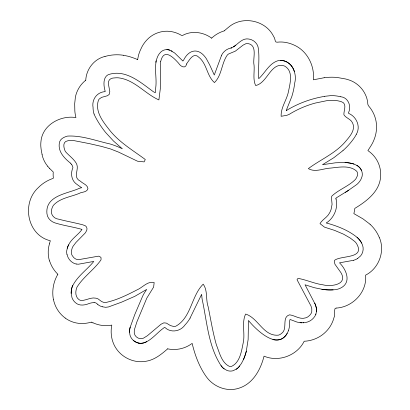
<?xml version="1.0" encoding="UTF-8"?>
<svg xmlns="http://www.w3.org/2000/svg" width="410" height="410" viewBox="0 0 410 410"><rect width="100%" height="100%" fill="white"/><g stroke="black" fill="none" stroke-linecap="round" stroke-linejoin="round"><path stroke-width="0.61" d="M221.625 55.401L221.313 56.108A46.345 46.345 0 0 0 220.903 57.093L214.286 75.004L209.653 64.831L206.476 58.937A25.435 25.435 0 0 0 205.943 58.123C198.896 47.703 189.123 49.097 183.675 59.998A7.969 7.969 0 0 0 182.906 61.044L174.614 52.957L169.837 50.174A10.44 10.44 0 0 0 168.392 49.794L167.27 49.661A8.359 8.359 0 0 0 162.806 50.62L162.478 50.804A9.778 9.778 0 0 0 160.684 52.172L159.249 53.818A17.035 17.035 0 0 0 157.455 56.995C153.524 66.605 157.097 77.505 155.744 87.566A56.047 56.047 0 0 1 155.272 92.783L153.832 91.978A16.61 16.61 0 0 1 153.084 91.507C140.845 82.625 126.521 69.792 110.121 74.107C103.069 75.363 103.366 84.332 104.755 89.595A14.432 14.432 0 0 1 105.175 91.63C96.944 91.999 91.579 99.64 93.065 107.553A22.068 22.068 0 0 0 94.028 114.052M85.757 80.242C86.259 69.244 94.1 58.963 104.991 56.436M137.627 59.609L138.457 55.478A42.83 42.83 0 0 1 140.292 50.271L142.065 46.571A32.431 32.431 0 0 1 147.441 39.35C153.612 33.015 162.954 30.017 171.647 31.667C174.352 32.149 176.971 33.046 179.431 34.261C180.759 34.753 181.973 36.321 183.296 35.07C192.362 30.417 203.642 32.211 211.662 38.166M236.18 369.338A14.862 14.862 0 0 0 239.03 366.75L241.459 363.419L243.489 359.483A47.806 47.806 0 0 0 244.503 357.007A53.064 53.064 0 0 0 246.318 351.155L248.137 339.48L248.46 320.482C257.014 330.844 279.584 352.349 288.466 330.65M49.379 243.842L50.353 240.742C27.255 235.35 21.305 203.314 38.099 187.836A36.946 36.946 0 0 1 49.159 179.98L53.351 178.217L53.156 175.639A31.078 31.078 0 0 1 53.182 173.082L53.254 172.015L50.666 169.468A14.212 14.212 0 0 1 49.677 168.515M102.326 306.777L105.636 307.305L108.419 306.962L121.483 302.19L134.88 296.297L146.698 289.414L144.412 292.904A41.461 41.461 0 0 0 142.593 296.266L134.757 314.603L130.119 327.441A16.318 16.318 0 0 0 129.575 332.284L129.939 334.827A10.629 10.629 0 0 0 130.559 336.615A11.219 11.219 0 0 0 133.645 340.648C144.843 349.479 155.077 334.001 163.134 328.451A8.835 8.835 0 0 1 164.179 327.657L164.246 327.621A3.951 3.951 0 0 1 164.682 327.375A2.629 2.629 0 0 1 165.148 327.672C171.072 333.228 180.625 331.362 185.033 324.91A39.042 39.042 0 0 0 190.153 318.073M71.781 164.753L72.119 165.317A5.832 5.832 0 0 1 72.898 167.751C70.284 173.655 71.504 181.107 77.305 184.638A43.147 43.147 0 0 0 78.09 185.243L81.605 187.739A14.791 14.791 0 0 0 79.32 188.323C67.696 193.735 45.182 195.339 46.924 213.554C47.242 218.002 50.799 221.528 54.889 222.866C63.519 225.567 72.549 226.786 81.262 229.2A8.984 8.984 0 0 1 82.005 229.446C78.11 235.032 71.612 238.517 68.634 244.837A21.11 21.11 0 0 0 67.373 247.871L66.702 250.874A10.419 10.419 0 0 0 66.671 252.75L66.979 254.651M160.7 61.397C163.954 47.78 173.343 57.369 178.616 63.242C180.431 66.384 185.581 69.392 186.642 63.991M315.685 314.444L315.864 313.968A11.336 11.336 0 0 0 316.351 312.051L316.387 308.253L315.346 304.522L305.05 284.786L314.311 287.707L322.957 289.46A54.064 54.064 0 0 0 333.13 289.849L334.483 289.742A17.891 17.891 0 0 0 338.183 289.05C352.241 284.438 347.198 270.446 339.511 262.825L353.446 260.324M76.265 263.968L77.567 264.163A8.815 8.815 0 0 0 78.546 264.194L93.793 261.426C86.833 270.046 76.716 276.612 72.139 286.933A19.321 19.321 0 0 0 71.202 293.432L72.001 297.706A12.203 12.203 0 0 0 75.045 302.303C78.761 306.229 84.706 305.363 89.195 303.477A24.882 24.882 0 0 1 91.901 302.795L94.105 302.595M243.489 359.483L244.129 357.956A52.49 52.49 0 0 0 246.318 351.155M356.29 134.367C360.877 126.823 356.726 117.045 349.079 113.56A7.134 7.134 0 0 1 348.408 113.114A4.443 4.443 0 0 1 348.49 112.755C351.636 106.39 348.356 97.518 340.797 96.75M68.634 244.837L68.275 245.575A20.746 20.746 0 0 0 67.24 248.291M190.081 318.032L201.648 294.329L201.971 297.85A44.982 44.982 0 0 0 202.161 299.346C207.045 321.671 208.218 345.989 221.026 365.612A16.579 16.579 0 0 0 223.691 368.544M342.986 150.588L333.822 157.707L322.516 164.702L335.544 162.79L345.041 162.488A40.995 40.995 0 0 1 350.96 163.272A27.07 27.07 0 0 1 353.973 164.067L356.859 165.399A13.443 13.443 0 0 1 357.817 166.014L359.001 166.967A10.347 10.347 0 0 1 361.425 170.299A9.584 9.584 0 0 1 362.015 176.633L360.984 179.267A17.087 17.087 0 0 1 356.854 184.444L348.09 190.609L337.24 197.287A7.508 7.508 0 0 0 336.251 197.953A1.994 1.994 0 0 0 335.939 198.271M167.705 348.792C161.438 354.255 154.611 359.898 146.119 361.236C134.383 363.532 121.729 357.72 115.548 347.542A27.824 27.824 0 0 1 113.749 344.123C111.11 338.188 110.536 331.444 111.797 325.099A30.729 30.729 0 0 1 92.998 322.788M224.265 30.822L227.842 27.818A40.657 40.657 0 0 1 228.534 27.27C242.223 15.313 265.9 20.121 273.68 36.603C275.346 38.027 274.536 42.83 277.145 42.199C282.746 41.497 288.502 42.568 293.632 44.88C307.085 50.543 314.726 65.554 313.419 79.801L324.177 77.731M231.701 47.837A5.668 5.668 0 0 1 230.953 48.072C237.334 45.782 241.341 37.484 249.08 39.068C253.211 39.765 256.962 42.789 258.054 46.904C259.899 57.344 257.982 68.142 258.725 78.694C265.152 72.862 269.165 63.36 278.016 60.69A11.265 11.265 0 0 1 279.968 60.419C291.443 59.932 297.419 73.031 294.723 82.974A73.329 73.329 0 0 1 291.838 96.483L286.754 109.178A6.032 6.032 0 0 0 286.375 110.459L286.431 110.608A2.573 2.573 0 0 0 286.846 110.418M357.628 258.484L360.651 255.866A11.178 11.178 0 0 0 362.599 245.288L361.666 243.099A21.484 21.484 0 0 0 359.319 239.655L358.345 238.548A18.665 18.665 0 0 0 357.018 237.318C348.213 230.153 337.358 226.048 326.539 223.014M324.51 96.324L331.106 95.602A38.653 38.653 0 0 1 340.787 96.791M336.123 308.074C352.672 307.285 367.319 291.976 365.587 275.146C378.973 268.442 385.441 250.956 379.229 237.246M336.087 308.074C333.156 307.813 335.872 315.592 333.996 317.571C332.633 322.998 329.707 328.01 325.704 331.915C320.087 337.584 311.969 340.982 304.194 341.243C297.265 355.347 278.82 362.517 264.04 356.152C260.678 369.61 252.96 383.857 238.856 388.224C226.92 392.191 213.349 386.753 206.271 376.641A43.27 43.27 0 0 1 205.338 375.324C198.86 365.689 194.817 354.63 192.152 343.39A30.35 30.35 0 0 1 167.69 348.854M303.682 322.834L297.978 322.28A43.675 43.675 0 0 1 296.814 322.004L290.06 319.457A7.785 7.785 0 0 0 289.583 322.157L289.598 323.198A21.1 21.1 0 0 1 288.435 330.639M166.89 49.646L167.27 49.661M123.43 55.242L128.284 56.293A64.308 64.308 0 0 1 137.622 59.614M353.968 164.087L352.959 163.764A35.675 35.675 0 0 0 345.041 162.56M92.932 322.926L91.281 322.132M326.468 222.973L326.544 222.866A2.296 2.296 0 0 1 326.862 222.604C334.068 217.72 338.173 208.039 336.128 199.496M223.716 368.513L226.955 370.43A9.712 9.712 0 0 0 233.275 370.676L237.195 368.554A16.584 16.584 0 0 0 239.686 365.956M370.066 224.255L362.958 218.858L353.856 213.61A41.179 41.179 0 0 0 354.824 208.388C366.299 201.418 379.368 191.839 380.588 177.084C381.295 169.771 379.009 162.211 374.371 156.517C372.521 154.237 370.322 152.243 367.888 150.598C369.871 147.492 372.29 144.115 373.725 140.512C376.303 134.531 377.22 127.802 376.078 121.375C375.247 116.604 373.233 112.079 370.399 108.168C369.128 106.487 367.457 105.098 367.739 102.807C366.54 92.096 358.478 82.687 348.151 79.699A45.356 45.356 0 0 0 345.527 78.961L337.148 77.469A54.058 54.058 0 0 0 324.177 77.751M97.77 304.317L95.904 302.949A5.043 5.043 0 0 0 94.11 302.611M49.677 168.515L47.698 166.275M70.479 163.134C63.904 157.891 57.205 150.875 59.645 141.737C60.823 138.472 64.401 136.909 67.517 136.089C81.882 135.295 96.114 140.881 110.08 143.966A87.028 87.028 0 0 1 122.334 148.779L113.519 141.05L105.59 132.43A92.793 92.793 0 0 1 96.119 118.28L95.094 116.327A26.496 26.496 0 0 1 94.546 115.128L94.115 114.026M49.579 260.878L49.784 261.498A32.303 32.303 0 0 0 57.784 274.203M336.087 199.347L336.067 199.27A3.249 3.249 0 0 1 335.903 198.276M53.49 299.654L53.869 301.294A30.34 30.34 0 0 0 65.2 318.042M42.133 154.626L41.702 152.551A48.908 48.908 0 0 1 41.056 148.692L40.826 146.406A27.26 27.26 0 0 1 40.938 141.778C42.107 125.091 60.526 115.005 75.932 117.578A39.186 39.186 0 0 1 74.84 111.013L74.687 103.679L75.414 96.996A28.797 28.797 0 0 1 85.741 80.227M71.186 292.704L71.196 293.432M47.714 166.265A26.711 26.711 0 0 1 42.061 154.642M49.461 260.914A30.145 30.145 0 0 1 49.446 243.863M53.428 299.664A36.562 36.562 0 0 1 57.877 274.239M65.18 318.068A28.275 28.275 0 0 0 83.225 323.485A33.323 33.323 0 0 0 91.286 322.137M370.045 224.275A37.233 37.233 0 0 1 379.199 237.257M211.637 38.14A31.385 31.385 0 0 1 224.275 30.863M105.001 56.472A42.599 42.599 0 0 1 123.425 55.268M160.705 61.397A4.935 4.935 0 0 0 160.448 62.904L160.289 88.914L158.89 99.937C144.797 93.629 134.547 79.75 118.521 77.838A20.725 20.725 0 0 0 114.733 77.895C111.346 77.849 107.758 79.535 108.635 83.512A21.212 21.212 0 0 0 108.717 85.659L109.803 91.497L109.352 94.238L107.533 95.709L101.624 97.37L99.328 98.938A5.458 5.458 0 0 0 98.461 100.199C94.869 110.761 102.244 120.806 108.471 128.668C118.218 141.783 132.435 149.942 145.294 159.521L144.141 161.894L137.514 161.207L118.623 152.136L110.464 148.927L101.178 146.324L89.385 143.633L72.754 140.384L69.439 140.404A12.433 12.433 0 0 0 67.717 140.82C62.176 141.583 63.699 147.974 65.339 151.485C68.757 155.498 73.349 158.486 76.122 163.036A12.444 12.444 0 0 1 76.942 164.871C78.71 170.483 72.775 177.427 80.278 181.112C82.738 183.598 87.561 184.705 87.955 188.605C87.12 191.762 83.502 192.008 80.878 192.664C71.919 196.882 60.434 197.584 53.52 205.2A11.511 11.511 0 0 0 51.957 208.423C49.723 213.497 53.454 218.761 58.748 219.212C66.507 221.246 74.415 222.661 82.184 224.654A16.446 16.446 0 0 1 83.809 225.208C86.966 225.746 87.889 229.093 86.105 231.537A11.301 11.301 0 0 1 85.188 233.039L75.845 242.582L73.047 246.302A16.087 16.087 0 0 0 72.211 248.029L71.35 251.069L71.478 253.795A9.907 9.907 0 0 0 72.221 255.543L73.815 257.67L75.466 258.864A6.345 6.345 0 0 0 77.51 259.515L79.945 259.433L98.456 256.173A5.361 5.361 0 0 1 99.476 256.429L100.962 257.429L101.085 259.151A5.986 5.986 0 0 1 100.834 260.135C93.926 269.806 83.394 276.858 77.054 287.02A14.637 14.637 0 0 0 76.117 289.906C75.322 293.35 75.922 297.573 79.069 299.674A5.007 5.007 0 0 0 81.149 300.458C86.141 300.617 90.702 297.06 95.796 298.162A9.04 9.04 0 0 1 98.062 298.91L101.608 301.524L103.674 302.38A9.338 9.338 0 0 0 105.083 302.621C116.235 300.407 126.931 295.097 137.048 289.87C142.69 287.502 147.487 280.932 154.16 282.51L153.647 287.036L146.806 298.116L136.909 321.855L134.306 329.983L134.249 332.884L134.864 334.965L136.228 336.805L138.308 338.158L140.902 338.706L143.367 338.214L147.318 335.78L161.038 324.228L163.867 322.839L166.383 323.106L170.422 325.576L173.532 326.437A6.832 6.832 0 0 0 175.793 326.206C191.326 317.688 191.291 295.8 203.211 284.156C207.916 290.695 205.594 299.397 208.136 306.716C210.781 319.513 212.8 332.474 216.439 345.041C219.473 352.457 221.477 362.578 229.308 366.35A5.017 5.017 0 0 0 231.619 366.356C239.927 362.399 241.439 351.472 243.084 343.452C245.462 333.827 241.316 323.162 245.616 314.039C258.31 318.006 263.404 336.456 278.303 335.175A7.277 7.277 0 0 0 281.419 333.509C288.163 329.215 281.25 317.043 289.634 314.824C294.964 315.5 299.874 319.749 305.563 317.878A9.015 9.015 0 0 0 307.72 316.945L309.704 315.377L311.062 313.547A7.093 7.093 0 0 0 311.769 311.574L311.81 308.802L310.975 305.968L297.019 279.697L297.978 278.369C306.485 279.805 314.352 283.669 322.921 284.806C330.414 286.805 347.439 285.104 341.361 273.362A78.684 78.684 0 0 0 340.372 271.871L334.96 264.26L334.263 261.452A2.68 2.68 0 0 1 334.827 260.124C341.919 255.23 365.489 258.894 356.556 243.591A16.497 16.497 0 0 0 354.85 241.572L350.273 238.061L343.549 234.187L334.616 230.399L324.566 227.171L319.979 223.619C322.404 219.442 327.149 217.495 329.394 213.215A21.412 21.412 0 0 0 331.07 209.52L332.079 204.359L331.439 197.323A4.484 4.484 0 0 1 331.962 195.965C338.783 189.61 348.3 186.391 355.07 179.775A13.243 13.243 0 0 0 356.131 178.422L357.546 175.48L357.458 172.81A5.248 5.248 0 0 0 356.644 171.19C349.838 164.958 339.167 167.188 330.819 168.069C323.434 168.295 315.341 172.769 308.346 168.618C320.307 159.685 334.539 153.827 344.651 142.526C348.997 137.288 356.039 130.354 352.569 122.918C350.97 119.269 346.747 118.326 344.354 115.476A3.572 3.572 0 0 1 343.862 114.303C343.893 110.1 347.321 103.453 341.304 101.67A34.947 34.947 0 0 0 334.606 100.353L327.821 100.47L315.193 103.084A98.543 98.543 0 0 0 289.255 114.323L286.928 115.282L281.132 116.302C280.758 107.348 286.79 100.107 288.466 91.573C290.06 83.476 293.709 70.976 284.514 66.02C270.907 61.315 267.581 83.087 255.635 85.541C252.652 79.181 254.656 71.909 254.056 65.154C252.468 58.804 258.064 45.269 247.927 43.547A5.52 5.52 0 0 0 245.959 43.68L243.058 45.146L235.309 51.163L228.57 53.982A7.549 7.549 0 0 0 227.319 55.048C221.415 63.319 221.964 75.332 214.435 82.579C207.398 76.439 207.019 65.815 200.751 59.025A17.066 17.066 0 0 0 199.152 57.549C193.771 51.814 189.907 59.332 187.006 63.217A5.479 5.479 0 0 0 186.652 63.996M70.474 163.139A13.55 13.55 0 0 1 71.796 164.743M76.234 264.091A12.259 12.259 0 0 1 67.112 254.625M102.336 306.731A10.481 10.481 0 0 1 97.713 304.379M129.57 332.284A16.487 16.487 0 0 1 130.216 327.118M138.442 343.026A11.772 11.772 0 0 1 133.639 340.648M146.693 341.668A11.711 11.711 0 0 1 138.431 343.098M224.178 368.944A16.349 16.349 0 0 1 221.036 365.607M301.857 322.849A19.101 19.101 0 0 1 300.069 322.675M315.997 314.019A13.75 13.75 0 0 1 303.226 322.701M315.654 305.368A13.627 13.627 0 0 1 316.443 311.579M314.711 303.128A24.318 24.318 0 0 1 315.68 305.358M357.633 258.495A15.852 15.852 0 0 1 353.446 260.314M357.023 237.308A20.044 20.044 0 0 1 361.651 243.104M342.975 150.578A70.505 70.505 0 0 0 353.307 139.21L354.132 138.021A31.221 31.221 0 0 0 356.305 134.377M286.759 110.28A107.451 107.451 0 0 1 324.515 96.376M221.492 55.335A13.448 13.448 0 0 1 230.938 48.006M171.18 50.727A14.268 14.268 0 0 1 172.144 51.235M168.018 49.733A10.286 10.286 0 0 1 169.837 50.179M71.207 292.704A19.224 19.224 0 0 1 72.683 285.503M287.169 333.438A12.623 12.623 0 0 1 280.363 339.439M280.348 339.403A13.576 13.576 0 0 1 272.86 339.562M333.13 289.849A54.274 54.274 0 0 1 321.865 289.296M356.859 165.399A13.187 13.187 0 0 1 358.125 166.24M358.719 166.716A10.414 10.414 0 0 1 361.425 170.293M348.756 190.163A166.849 166.849 0 0 1 345.415 192.336M280.594 60.398A12.387 12.387 0 0 1 284.033 60.9M284.038 60.885A15.026 15.026 0 0 1 294.457 71.75M235.817 45.156A30.345 30.345 0 0 1 233.454 46.909M155.887 62.31A16.451 16.451 0 0 1 155.938 61.659M155.974 61.336A5.909 5.909 0 0 1 156.072 60.829"/></g></svg>
